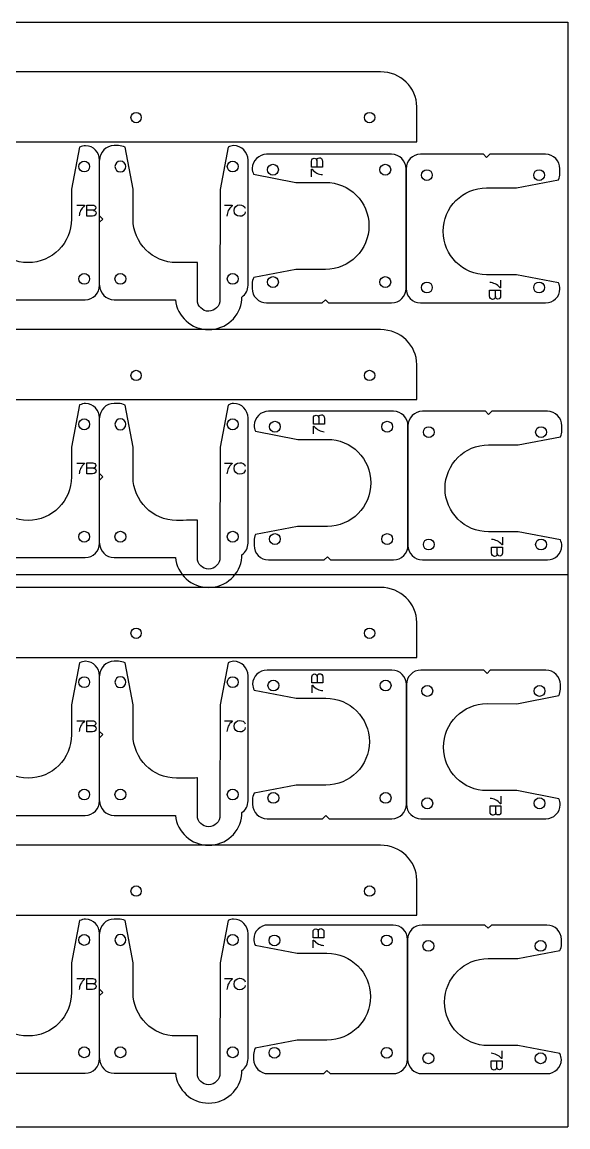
# Model space of a CAD drawing. Header units: millimetres. Extents: x 0 to 305, y -305 to 0.
# Drawn here: x 154.1 to 304.8, y -304.8 to 0 of the extents above; entities that cross this region are included whole.
import ezdxf

# ---------------------------------------------------------------- set-up
doc = ezdxf.new("R2010")
doc.units = ezdxf.units.MM
doc.layers.add('CUTS', color=1, linetype='Continuous', true_color=0xff0000)
doc.layers.add('TEXT', color=5, linetype='Continuous', true_color=0x0000ff)
doc.layers.add('laser bed referance', color=3, linetype='Continuous', lineweight=25, true_color=0x00ff00)
doc.layers.add('Referance lines', color=2, linetype='Continuous', lineweight=25, true_color=0xffff00)

msp = doc.modelspace()

# ---------------------------------------------------------------- linework, layer by layer
at = {"layer": 'CUTS', "color": 1, "lineweight": 25, "true_color": 0xff0000}
for p, q in [((221.6, -77.47), (236.96, -77.47)), ((238.72, -77.47), (256.1, -77.47)), ((222.13, -148.37), (237.48, -148.37)), ((239.25, -148.37), (256.63, -148.37)), ((221.71, -219.78), (237.06, -219.78)), ((238.83, -219.78), (256.21, -219.78)), ((222.01, -290.11), (237.36, -290.11)), ((239.13, -290.11), (256.51, -290.11))]:
    msp.add_line(p, q, dxfattribs=at)
for points in [[(253.08, -13.72), (21.17, -13.72), (21.17, -20.42), (21.17, -20.42)], [(51.69, -33), (59.3, -33), (263.08, -33)], [(169.95, -34.51), (167.72, -46.13), (167.72, -54.34)], [(180.72, -34.09), (179.47, -34.09)], [(184.72, -54.34), (184.72, -46.11), (182.49, -34.51)], [(210.95, -34.51), (208.72, -46.14), (208.7, -76.59)], [(256.1, -36.47), (221.6, -36.47)], [(298.6, -36.47), (283.25, -36.47), (282.36, -37.35), (281.48, -36.47), (264.1, -36.47), (264.1, -36.47)], [(175.47, -72.59), (175.47, -38.09)], [(216.47, -72.59), (216.47, -38.09)], [(218.01, -41.99), (229.64, -44.22), (237.85, -44.22)], [(260.1, -73.47), (260.1, -40.47)], [(260.1, -40.47), (260.1, -73.47)], [(302.6, -41.73), (302.6, -40.47)], [(282.35, -45.72), (290.57, -45.72), (302.19, -43.49)], [(175.47, -53.45), (176.36, -54.33), (175.47, -55.21)], [(202.48, -76.67), (202.48, -66.29)], [(237.85, -68.22), (229.63, -68.22), (218.02, -70.45)], [(302.19, -71.95), (290.56, -69.71), (282.35, -69.72)], [(217.6, -72.21), (217.6, -73.47)], [(214.79, -76.51), (214.79, -75.85)], [(138.47, -76.59), (171.47, -76.59)], [(179.47, -76.59), (196.39, -76.59)], [(236.96, -77.47), (237.84, -76.59), (238.72, -77.47)], [(264.1, -77.47), (298.6, -77.47)], [(253.08, -84.85), (21.17, -84.85), (21.17, -91.55), (21.17, -91.55)], [(51.69, -104.13), (59.3, -104.13), (263.08, -104.13)], [(169.95, -105.63), (167.72, -117.26), (167.72, -125.47)], [(180.72, -105.22), (179.47, -105.22)], [(184.72, -125.47), (184.72, -117.23), (182.49, -105.64)], [(210.95, -105.64), (208.72, -117.26), (208.7, -147.72)], [(175.47, -143.72), (175.47, -109.22)], [(216.47, -143.72), (216.47, -109.22)], [(256.63, -107.37), (222.13, -107.37)], [(299.13, -107.37), (283.78, -107.37), (282.89, -108.25), (282.01, -107.37), (264.63, -107.37), (264.63, -107.37)], [(260.63, -144.37), (260.63, -111.37)], [(260.63, -111.37), (260.63, -144.37)], [(303.13, -112.63), (303.13, -111.37)], [(218.54, -112.89), (230.17, -115.13), (238.38, -115.12)], [(282.88, -116.62), (291.1, -116.62), (302.72, -114.39)], [(175.47, -124.57), (176.36, -125.46), (175.47, -126.34)], [(202.48, -147.79), (202.48, -137.41)], [(238.38, -139.12), (230.16, -139.12), (218.54, -141.35)], [(218.13, -143.12), (218.13, -144.37)], [(302.72, -142.85), (291.09, -140.62), (282.88, -140.62)], [(138.47, -147.72), (171.47, -147.72)], [(179.47, -147.72), (196.39, -147.72)], [(214.79, -147.64), (214.79, -146.98)], [(237.48, -148.37), (238.37, -147.49), (239.25, -148.37)], [(264.63, -148.37), (299.13, -148.37)], [(253.08, -155.97), (21.17, -155.97), (21.17, -162.67), (21.17, -162.67)], [(51.69, -175.26), (59.3, -175.26), (263.08, -175.26)], [(169.95, -176.76), (167.72, -188.39), (167.72, -196.6)], [(180.72, -176.35), (179.47, -176.35)], [(184.72, -196.6), (184.72, -188.36), (182.49, -176.76)], [(210.95, -176.76), (208.72, -188.39), (208.7, -218.85)], [(256.21, -178.78), (221.71, -178.78)], [(298.71, -178.78), (283.36, -178.78), (282.47, -179.67), (281.59, -178.78), (264.21, -178.78), (264.21, -178.78)], [(175.47, -214.85), (175.47, -180.35)], [(216.47, -214.85), (216.47, -180.35)], [(260.21, -182.78), (260.21, -215.78)], [(260.21, -215.78), (260.21, -182.78)], [(302.71, -184.04), (302.71, -182.78)], [(218.12, -184.3), (229.75, -186.54), (237.96, -186.53)], [(282.46, -188.03), (290.68, -188.04), (302.3, -185.8)], [(175.47, -195.7), (176.36, -196.58), (175.47, -197.47)], [(202.48, -218.92), (202.48, -208.54)], [(237.96, -210.53), (229.74, -210.53), (218.12, -212.76)], [(302.3, -214.26), (290.67, -212.03), (282.46, -212.03)], [(217.71, -214.53), (217.71, -215.78)], [(138.47, -218.85), (171.47, -218.85)], [(179.47, -218.85), (196.39, -218.85)], [(214.79, -218.76), (214.79, -218.1)], [(237.06, -219.78), (237.95, -218.9), (238.83, -219.78)], [(264.21, -219.78), (298.71, -219.78)], [(253.08, -227.1), (21.17, -227.1), (21.17, -233.8), (21.17, -233.8)], [(51.69, -246.38), (59.3, -246.38), (263.08, -246.38)], [(169.95, -247.89), (167.72, -259.51), (167.72, -267.72)], [(180.72, -247.47), (179.47, -247.47)], [(184.72, -267.72), (184.72, -259.49), (182.49, -247.89)], [(210.95, -247.89), (208.72, -259.51), (208.7, -289.97)], [(256.51, -249.11), (222.01, -249.11)], [(299.01, -249.11), (283.66, -249.11), (282.77, -249.99), (281.89, -249.11), (264.51, -249.11), (264.51, -249.11)], [(175.47, -285.97), (175.47, -251.47)], [(216.47, -285.97), (216.47, -251.47)], [(218.42, -254.63), (230.05, -256.87), (238.26, -256.86)], [(260.51, -253.11), (260.51, -286.11)], [(260.51, -286.11), (260.51, -253.11)], [(303.01, -254.37), (303.01, -253.11)], [(282.76, -258.36), (290.98, -258.36), (302.6, -256.13)], [(175.47, -266.83), (176.36, -267.71), (175.47, -268.59)], [(202.48, -290.05), (202.48, -279.67)], [(238.26, -280.86), (230.04, -280.86), (218.42, -283.09)], [(302.6, -284.59), (290.97, -282.36), (282.76, -282.36)], [(218.01, -284.85), (218.01, -286.11)], [(214.79, -289.89), (214.79, -289.23)], [(237.36, -290.11), (238.25, -289.23), (239.13, -290.11)], [(138.47, -289.97), (171.47, -289.97)], [(179.47, -289.97), (196.39, -289.97)], [(264.51, -290.11), (299.01, -290.11)]]:
    msp.add_lwpolyline(points, dxfattribs=at)
for points in [[(263.08, -23.36), (263.08, -18.06), (258.58, -13.72), (253.08, -13.72)], [(263.08, -33), (263.08, -33), (263.08, -28.66), (263.08, -23.36)], [(184.13, -26.36), (184.13, -25.57), (184.77, -24.94), (185.56, -24.94)], [(185.56, -27.79), (184.77, -27.79), (184.13, -27.15), (184.13, -26.36)], [(185.56, -24.94), (186.35, -24.94), (186.98, -25.57), (186.98, -26.36)], [(186.98, -26.36), (186.98, -27.15), (186.35, -27.79), (185.56, -27.79)], [(248.61, -26.36), (248.61, -25.57), (249.24, -24.94), (250.03, -24.94)], [(250.03, -27.79), (249.24, -27.79), (248.61, -27.15), (248.61, -26.36)], [(250.03, -24.94), (250.82, -24.94), (251.46, -25.57), (251.46, -26.36)], [(251.46, -26.36), (251.46, -27.15), (250.82, -27.79), (250.03, -27.79)], [(171.6, -34.1), (171.01, -34.12), (170.45, -34.26), (169.95, -34.51)], [(175.47, -38.09), (175.47, -35.93), (173.75, -34.17), (171.6, -34.1)], [(179.47, -34.09), (177.26, -34.09), (175.47, -35.88), (175.47, -38.09)], [(182.49, -34.51), (181.96, -34.25), (181.36, -34.09), (180.72, -34.09)], [(212.47, -34.09), (211.84, -34.09), (211.49, -34.25), (210.95, -34.51)], [(216.47, -38.09), (216.47, -35.88), (214.68, -34.09), (212.47, -34.09)], [(221.6, -36.47), (219.44, -36.47), (217.68, -38.19), (217.61, -40.34)], [(260.1, -40.47), (260.1, -38.26), (258.31, -36.47), (256.1, -36.47)], [(264.1, -36.47), (261.89, -36.47), (260.1, -38.26), (260.1, -40.47)], [(302.6, -40.47), (302.6, -38.26), (300.81, -36.47), (298.6, -36.47)], [(169.72, -39.84), (169.72, -39.02), (170.39, -38.34), (171.22, -38.34)], [(171.22, -38.34), (172.05, -38.34), (172.72, -39.02), (172.72, -39.84)], [(181.22, -38.34), (180.39, -38.34), (179.72, -39.02), (179.72, -39.84)], [(182.72, -39.84), (182.72, -39.02), (182.05, -38.34), (181.22, -38.34)], [(210.72, -39.84), (210.72, -39.02), (211.39, -38.34), (212.22, -38.34)], [(212.22, -38.34), (213.05, -38.34), (213.72, -39.02), (213.72, -39.84)], [(221.85, -40.72), (221.85, -39.89), (222.52, -39.22), (223.35, -39.22)], [(223.35, -39.22), (224.18, -39.22), (224.85, -39.89), (224.85, -40.72)], [(252.85, -40.72), (252.85, -39.89), (253.52, -39.22), (254.35, -39.22)], [(254.35, -39.22), (255.18, -39.22), (255.85, -39.89), (255.85, -40.72)], [(171.22, -41.34), (170.39, -41.34), (169.72, -40.67), (169.72, -39.84)], [(172.72, -39.84), (172.72, -40.67), (172.05, -41.34), (171.22, -41.34)], [(179.72, -39.84), (179.72, -40.67), (180.39, -41.34), (181.22, -41.34)], [(181.22, -41.34), (182.05, -41.34), (182.72, -40.67), (182.72, -39.84)], [(212.22, -41.34), (211.39, -41.34), (210.72, -40.67), (210.72, -39.84)], [(213.72, -39.84), (213.72, -40.67), (213.05, -41.34), (212.22, -41.34)], [(217.61, -40.34), (217.63, -40.93), (217.77, -41.49), (218.01, -41.99)], [(223.35, -42.22), (222.52, -42.22), (221.85, -41.55), (221.85, -40.72)], [(224.85, -40.72), (224.85, -41.55), (224.18, -42.22), (223.35, -42.22)], [(254.35, -42.22), (253.52, -42.22), (252.85, -41.55), (252.85, -40.72)], [(255.85, -40.72), (255.85, -41.55), (255.18, -42.22), (254.35, -42.22)], [(264.35, -42.22), (264.35, -41.39), (265.02, -40.72), (265.85, -40.72)], [(265.85, -43.72), (265.02, -43.72), (264.35, -43.05), (264.35, -42.22)], [(265.85, -40.72), (266.68, -40.72), (267.35, -41.39), (267.35, -42.22)], [(267.35, -42.22), (267.35, -43.05), (266.68, -43.72), (265.85, -43.72)], [(295.35, -42.22), (295.35, -41.39), (296.02, -40.72), (296.85, -40.72)], [(296.85, -43.72), (296.02, -43.72), (295.35, -43.05), (295.35, -42.22)], [(296.85, -40.72), (297.68, -40.72), (298.35, -41.39), (298.35, -42.22)], [(298.35, -42.22), (298.35, -43.05), (297.68, -43.72), (296.85, -43.72)], [(302.19, -43.49), (302.45, -42.96), (302.6, -42.36), (302.6, -41.73)], [(237.85, -44.22), (244.48, -44.22), (249.85, -49.59), (249.85, -56.22)], [(270.35, -57.72), (270.35, -51.09), (275.73, -45.72), (282.35, -45.72)], [(155.72, -66.34), (149.09, -66.34), (143.72, -60.97), (143.72, -54.34)], [(167.72, -54.34), (167.72, -60.97), (162.35, -66.34), (155.72, -66.34)], [(196.72, -66.34), (190.09, -66.34), (184.72, -60.97), (184.72, -54.34)], [(249.85, -56.22), (249.85, -62.85), (244.48, -68.22), (237.85, -68.22)], [(282.35, -69.72), (275.73, -69.72), (270.35, -64.35), (270.35, -57.72)], [(202.48, -66.29), (202.48, -66.29), (198.81, -66.34), (196.72, -66.34)], [(169.72, -70.84), (169.72, -70.02), (170.39, -69.34), (171.22, -69.34)], [(171.22, -69.34), (172.05, -69.34), (172.72, -70.02), (172.72, -70.84)], [(179.72, -70.84), (179.72, -70.02), (180.39, -69.34), (181.22, -69.34)], [(181.22, -69.34), (182.05, -69.34), (182.72, -70.02), (182.72, -70.84)], [(210.72, -70.84), (210.72, -70.02), (211.39, -69.34), (212.22, -69.34)], [(212.22, -69.34), (213.05, -69.34), (213.72, -70.02), (213.72, -70.84)], [(171.22, -72.34), (170.39, -72.34), (169.72, -71.67), (169.72, -70.84)], [(172.72, -70.84), (172.72, -71.67), (172.05, -72.34), (171.22, -72.34)], [(171.47, -76.59), (173.68, -76.59), (175.47, -74.8), (175.47, -72.59)], [(175.47, -72.59), (175.47, -74.8), (177.26, -76.59), (179.47, -76.59)], [(181.22, -72.34), (180.39, -72.34), (179.72, -71.67), (179.72, -70.84)], [(182.72, -70.84), (182.72, -71.67), (182.05, -72.34), (181.22, -72.34)], [(212.22, -72.34), (211.39, -72.34), (210.72, -71.67), (210.72, -70.84)], [(213.72, -70.84), (213.72, -71.67), (213.05, -72.34), (212.22, -72.34)], [(214.79, -75.85), (215.81, -75.13), (216.47, -73.94), (216.47, -72.59)], [(218.02, -70.45), (217.75, -70.98), (217.6, -71.58), (217.6, -72.21)], [(221.85, -71.72), (221.85, -70.89), (222.52, -70.22), (223.35, -70.22)], [(223.35, -73.22), (222.52, -73.22), (221.85, -72.55), (221.85, -71.72)], [(223.35, -70.22), (224.18, -70.22), (224.85, -70.89), (224.85, -71.72)], [(224.85, -71.72), (224.85, -72.55), (224.18, -73.22), (223.35, -73.22)], [(252.85, -71.72), (252.85, -70.89), (253.52, -70.22), (254.35, -70.22)], [(254.35, -73.22), (253.52, -73.22), (252.85, -72.55), (252.85, -71.72)], [(254.35, -70.22), (255.18, -70.22), (255.85, -70.89), (255.85, -71.72)], [(255.85, -71.72), (255.85, -72.55), (255.18, -73.22), (254.35, -73.22)], [(264.35, -73.22), (264.35, -72.39), (265.02, -71.72), (265.85, -71.72)], [(265.85, -71.72), (266.68, -71.72), (267.35, -72.39), (267.35, -73.22)], [(295.35, -73.22), (295.35, -72.39), (296.02, -71.72), (296.85, -71.72)], [(296.85, -71.72), (297.68, -71.72), (298.35, -72.39), (298.35, -73.22)], [(302.6, -73.6), (302.58, -73.01), (302.44, -72.45), (302.19, -71.95)], [(217.6, -73.47), (217.6, -75.68), (219.39, -77.47), (221.6, -77.47)], [(256.1, -77.47), (258.31, -77.47), (260.1, -75.68), (260.1, -73.47)], [(260.1, -73.47), (260.1, -75.68), (261.89, -77.47), (264.1, -77.47)], [(265.85, -74.72), (265.02, -74.72), (264.35, -74.05), (264.35, -73.22)], [(267.35, -73.22), (267.35, -74.05), (266.68, -74.72), (265.85, -74.72)], [(296.85, -74.72), (296.02, -74.72), (295.35, -74.05), (295.35, -73.22)], [(298.35, -73.22), (298.35, -74.05), (297.68, -74.72), (296.85, -74.72)], [(298.6, -77.47), (300.77, -77.47), (302.53, -75.75), (302.6, -73.6)], [(196.39, -76.59), (196.89, -81.23), (200.81, -84.85), (205.59, -84.85)], [(205.59, -79.77), (203.87, -79.77), (202.48, -78.38), (202.48, -76.67)], [(205.59, -84.85), (210.39, -84.85), (214.33, -81.19), (214.79, -76.51)], [(208.7, -76.59), (208.7, -78.31), (207.3, -79.77), (205.59, -79.77)], [(263.08, -94.49), (263.08, -89.19), (258.58, -84.85), (253.08, -84.85)], [(263.08, -104.13), (263.08, -104.13), (263.08, -99.79), (263.08, -94.49)], [(184.13, -97.49), (184.13, -96.7), (184.77, -96.06), (185.56, -96.06)], [(185.56, -98.91), (184.77, -98.91), (184.13, -98.27), (184.13, -97.49)], [(185.56, -96.06), (186.35, -96.06), (186.98, -96.7), (186.98, -97.49)], [(186.98, -97.49), (186.98, -98.27), (186.35, -98.91), (185.56, -98.91)], [(248.61, -97.49), (248.61, -96.7), (249.24, -96.06), (250.03, -96.06)], [(250.03, -98.91), (249.24, -98.91), (248.61, -98.27), (248.61, -97.49)], [(250.03, -96.06), (250.82, -96.06), (251.46, -96.7), (251.46, -97.49)], [(251.46, -97.49), (251.46, -98.27), (250.82, -98.91), (250.03, -98.91)], [(171.6, -105.23), (171.01, -105.24), (170.45, -105.39), (169.95, -105.63)], [(175.47, -109.22), (175.47, -107.06), (173.75, -105.3), (171.6, -105.23)], [(179.47, -105.22), (177.26, -105.22), (175.47, -107.01), (175.47, -109.22)], [(182.49, -105.64), (181.96, -105.37), (181.36, -105.22), (180.72, -105.22)], [(212.47, -105.22), (211.84, -105.22), (211.49, -105.37), (210.95, -105.64)], [(216.47, -109.22), (216.47, -107.01), (214.68, -105.22), (212.47, -105.22)], [(169.72, -110.97), (169.72, -110.14), (170.39, -109.47), (171.22, -109.47)], [(171.22, -109.47), (172.05, -109.47), (172.72, -110.14), (172.72, -110.97)], [(181.22, -109.47), (180.39, -109.47), (179.72, -110.14), (179.72, -110.97)], [(182.72, -110.97), (182.72, -110.14), (182.05, -109.47), (181.22, -109.47)], [(210.72, -110.97), (210.72, -110.14), (211.39, -109.47), (212.22, -109.47)], [(212.22, -109.47), (213.05, -109.47), (213.72, -110.14), (213.72, -110.97)], [(222.13, -107.37), (219.96, -107.37), (218.21, -109.09), (218.14, -111.24)], [(260.63, -111.37), (260.63, -109.16), (258.84, -107.37), (256.63, -107.37)], [(264.63, -107.37), (262.42, -107.37), (260.63, -109.16), (260.63, -111.37)], [(303.13, -111.37), (303.13, -109.16), (301.34, -107.37), (299.13, -107.37)], [(171.22, -112.47), (170.39, -112.47), (169.72, -111.8), (169.72, -110.97)], [(172.72, -110.97), (172.72, -111.8), (172.05, -112.47), (171.22, -112.47)], [(179.72, -110.97), (179.72, -111.8), (180.39, -112.47), (181.22, -112.47)], [(181.22, -112.47), (182.05, -112.47), (182.72, -111.8), (182.72, -110.97)], [(212.22, -112.47), (211.39, -112.47), (210.72, -111.8), (210.72, -110.97)], [(213.72, -110.97), (213.72, -111.8), (213.05, -112.47), (212.22, -112.47)], [(218.14, -111.24), (218.15, -111.83), (218.3, -112.39), (218.54, -112.89)], [(222.38, -111.62), (222.38, -110.79), (223.05, -110.12), (223.88, -110.12)], [(223.88, -113.12), (223.05, -113.12), (222.38, -112.45), (222.38, -111.62)], [(223.88, -110.12), (224.71, -110.12), (225.38, -110.79), (225.38, -111.62)], [(225.38, -111.62), (225.38, -112.45), (224.71, -113.12), (223.88, -113.12)], [(253.38, -111.62), (253.38, -110.79), (254.05, -110.12), (254.88, -110.12)], [(254.88, -113.12), (254.05, -113.12), (253.38, -112.45), (253.38, -111.62)], [(254.88, -110.12), (255.71, -110.12), (256.38, -110.79), (256.38, -111.62)], [(256.38, -111.62), (256.38, -112.45), (255.71, -113.12), (254.88, -113.12)], [(264.88, -113.12), (264.88, -112.29), (265.55, -111.62), (266.38, -111.62)], [(266.38, -111.62), (267.21, -111.62), (267.88, -112.29), (267.88, -113.12)], [(295.88, -113.12), (295.88, -112.29), (296.55, -111.62), (297.38, -111.62)], [(297.38, -111.62), (298.21, -111.62), (298.88, -112.29), (298.88, -113.12)], [(302.72, -114.39), (302.98, -113.86), (303.13, -113.26), (303.13, -112.63)], [(238.38, -115.12), (245.01, -115.12), (250.38, -120.49), (250.38, -127.12)], [(266.38, -114.62), (265.55, -114.62), (264.88, -113.95), (264.88, -113.12)], [(267.88, -113.12), (267.88, -113.95), (267.21, -114.62), (266.38, -114.62)], [(297.38, -114.62), (296.55, -114.62), (295.88, -113.95), (295.88, -113.12)], [(298.88, -113.12), (298.88, -113.95), (298.21, -114.62), (297.38, -114.62)], [(270.88, -128.62), (270.88, -121.99), (276.25, -116.62), (282.88, -116.62)], [(155.72, -137.47), (149.09, -137.47), (143.72, -132.1), (143.72, -125.47)], [(167.72, -125.47), (167.72, -132.1), (162.35, -137.47), (155.72, -137.47)], [(196.72, -137.47), (190.09, -137.47), (184.72, -132.1), (184.72, -125.47)], [(250.38, -127.12), (250.38, -133.75), (245.01, -139.12), (238.38, -139.12)], [(282.88, -140.62), (276.25, -140.62), (270.88, -135.25), (270.88, -128.62)], [(202.48, -137.41), (202.48, -137.41), (198.81, -137.47), (196.72, -137.47)], [(169.72, -141.97), (169.72, -141.14), (170.39, -140.47), (171.22, -140.47)], [(171.22, -143.47), (170.39, -143.47), (169.72, -142.8), (169.72, -141.97)], [(171.22, -140.47), (172.05, -140.47), (172.72, -141.14), (172.72, -141.97)], [(172.72, -141.97), (172.72, -142.8), (172.05, -143.47), (171.22, -143.47)], [(179.72, -141.97), (179.72, -141.14), (180.39, -140.47), (181.22, -140.47)], [(181.22, -143.47), (180.39, -143.47), (179.72, -142.8), (179.72, -141.97)], [(181.22, -140.47), (182.05, -140.47), (182.72, -141.14), (182.72, -141.97)], [(182.72, -141.97), (182.72, -142.8), (182.05, -143.47), (181.22, -143.47)], [(210.72, -141.97), (210.72, -141.14), (211.39, -140.47), (212.22, -140.47)], [(212.22, -143.47), (211.39, -143.47), (210.72, -142.8), (210.72, -141.97)], [(212.22, -140.47), (213.05, -140.47), (213.72, -141.14), (213.72, -141.97)], [(213.72, -141.97), (213.72, -142.8), (213.05, -143.47), (212.22, -143.47)], [(218.54, -141.35), (218.28, -141.88), (218.13, -142.48), (218.13, -143.12)], [(222.38, -142.62), (222.38, -141.79), (223.05, -141.12), (223.88, -141.12)], [(223.88, -144.12), (223.05, -144.12), (222.38, -143.45), (222.38, -142.62)], [(223.88, -141.12), (224.71, -141.12), (225.38, -141.79), (225.38, -142.62)], [(225.38, -142.62), (225.38, -143.45), (224.71, -144.12), (223.88, -144.12)], [(253.38, -142.62), (253.38, -141.79), (254.05, -141.12), (254.88, -141.12)], [(254.88, -144.12), (254.05, -144.12), (253.38, -143.45), (253.38, -142.62)], [(254.88, -141.12), (255.71, -141.12), (256.38, -141.79), (256.38, -142.62)], [(256.38, -142.62), (256.38, -143.45), (255.71, -144.12), (254.88, -144.12)], [(264.88, -144.12), (264.88, -143.29), (265.55, -142.62), (266.38, -142.62)], [(266.38, -142.62), (267.21, -142.62), (267.88, -143.29), (267.88, -144.12)], [(295.88, -144.12), (295.88, -143.29), (296.55, -142.62), (297.38, -142.62)], [(297.38, -142.62), (298.21, -142.62), (298.88, -143.29), (298.88, -144.12)], [(303.12, -144.5), (303.11, -143.91), (302.96, -143.35), (302.72, -142.85)], [(171.47, -147.72), (173.68, -147.72), (175.47, -145.93), (175.47, -143.72)], [(175.47, -143.72), (175.47, -145.93), (177.26, -147.72), (179.47, -147.72)], [(214.79, -146.98), (215.81, -146.25), (216.47, -145.07), (216.47, -143.72)], [(218.13, -144.37), (218.13, -146.58), (219.92, -148.37), (222.13, -148.37)], [(256.63, -148.37), (258.84, -148.37), (260.63, -146.58), (260.63, -144.37)], [(260.63, -144.37), (260.63, -146.58), (262.42, -148.37), (264.63, -148.37)], [(266.38, -145.62), (265.55, -145.62), (264.88, -144.95), (264.88, -144.12)], [(267.88, -144.12), (267.88, -144.95), (267.21, -145.62), (266.38, -145.62)], [(297.38, -145.62), (296.55, -145.62), (295.88, -144.95), (295.88, -144.12)], [(298.88, -144.12), (298.88, -144.95), (298.21, -145.62), (297.38, -145.62)], [(299.13, -148.37), (301.3, -148.37), (303.05, -146.65), (303.12, -144.5)], [(196.39, -147.72), (196.89, -152.36), (200.81, -155.97), (205.59, -155.97)], [(205.59, -150.89), (203.87, -150.89), (202.48, -149.5), (202.48, -147.79)], [(205.59, -155.97), (210.39, -155.97), (214.33, -152.32), (214.79, -147.64)], [(208.7, -147.72), (208.7, -149.43), (207.3, -150.89), (205.59, -150.89)], [(263.08, -165.61), (263.08, -160.31), (258.58, -155.97), (253.08, -155.97)], [(184.13, -168.61), (184.13, -167.83), (184.77, -167.19), (185.56, -167.19)], [(185.56, -167.19), (186.35, -167.19), (186.98, -167.83), (186.98, -168.61)], [(248.61, -168.61), (248.61, -167.83), (249.24, -167.19), (250.03, -167.19)], [(250.03, -167.19), (250.82, -167.19), (251.46, -167.83), (251.46, -168.61)], [(263.08, -175.26), (263.08, -175.26), (263.08, -170.92), (263.08, -165.61)], [(185.56, -170.04), (184.77, -170.04), (184.13, -169.4), (184.13, -168.61)], [(186.98, -168.61), (186.98, -169.4), (186.35, -170.04), (185.56, -170.04)], [(250.03, -170.04), (249.24, -170.04), (248.61, -169.4), (248.61, -168.61)], [(251.46, -168.61), (251.46, -169.4), (250.82, -170.04), (250.03, -170.04)], [(171.6, -176.35), (171.01, -176.37), (170.45, -176.51), (169.95, -176.76)], [(175.47, -180.35), (175.47, -178.18), (173.75, -176.42), (171.6, -176.35)], [(179.47, -176.35), (177.26, -176.35), (175.47, -178.14), (175.47, -180.35)], [(182.49, -176.76), (181.96, -176.5), (181.36, -176.35), (180.72, -176.35)], [(212.47, -176.35), (211.84, -176.35), (211.49, -176.5), (210.95, -176.76)], [(216.47, -180.35), (216.47, -178.14), (214.68, -176.35), (212.47, -176.35)], [(221.71, -178.78), (219.54, -178.78), (217.78, -180.51), (217.72, -182.65)], [(260.21, -182.78), (260.21, -180.57), (258.42, -178.78), (256.21, -178.78)], [(264.21, -178.78), (262, -178.78), (260.21, -180.57), (260.21, -182.78)], [(302.71, -182.78), (302.71, -180.57), (300.92, -178.78), (298.71, -178.78)], [(169.72, -182.1), (169.72, -181.27), (170.39, -180.6), (171.22, -180.6)], [(171.22, -183.6), (170.39, -183.6), (169.72, -182.93), (169.72, -182.1)], [(171.22, -180.6), (172.05, -180.6), (172.72, -181.27), (172.72, -182.1)], [(172.72, -182.1), (172.72, -182.93), (172.05, -183.6), (171.22, -183.6)], [(181.22, -180.6), (180.39, -180.6), (179.72, -181.27), (179.72, -182.1)], [(179.72, -182.1), (179.72, -182.93), (180.39, -183.6), (181.22, -183.6)], [(182.72, -182.1), (182.72, -181.27), (182.05, -180.6), (181.22, -180.6)], [(181.22, -183.6), (182.05, -183.6), (182.72, -182.93), (182.72, -182.1)], [(210.72, -182.1), (210.72, -181.27), (211.39, -180.6), (212.22, -180.6)], [(212.22, -183.6), (211.39, -183.6), (210.72, -182.93), (210.72, -182.1)], [(212.22, -180.6), (213.05, -180.6), (213.72, -181.27), (213.72, -182.1)], [(213.72, -182.1), (213.72, -182.93), (213.05, -183.6), (212.22, -183.6)], [(217.72, -182.65), (217.73, -183.24), (217.88, -183.8), (218.12, -184.3)], [(221.96, -183.03), (221.96, -182.2), (222.63, -181.53), (223.46, -181.53)], [(223.46, -181.53), (224.29, -181.53), (224.96, -182.2), (224.96, -183.03)], [(252.96, -183.03), (252.96, -182.2), (253.63, -181.53), (254.46, -181.53)], [(254.46, -181.53), (255.29, -181.53), (255.96, -182.2), (255.96, -183.03)], [(223.46, -184.53), (222.63, -184.53), (221.96, -183.86), (221.96, -183.03)], [(224.96, -183.03), (224.96, -183.86), (224.29, -184.53), (223.46, -184.53)], [(254.46, -184.53), (253.63, -184.53), (252.96, -183.86), (252.96, -183.03)], [(255.96, -183.03), (255.96, -183.86), (255.29, -184.53), (254.46, -184.53)], [(264.46, -184.53), (264.46, -183.71), (265.13, -183.03), (265.96, -183.03)], [(265.96, -186.03), (265.13, -186.03), (264.46, -185.36), (264.46, -184.53)], [(265.96, -183.03), (266.79, -183.03), (267.46, -183.71), (267.46, -184.53)], [(267.46, -184.53), (267.46, -185.36), (266.79, -186.03), (265.96, -186.03)], [(295.46, -184.53), (295.46, -183.71), (296.13, -183.03), (296.96, -183.03)], [(296.96, -186.03), (296.13, -186.03), (295.46, -185.36), (295.46, -184.53)], [(296.96, -183.03), (297.79, -183.03), (298.46, -183.71), (298.46, -184.53)], [(298.46, -184.53), (298.46, -185.36), (297.79, -186.03), (296.96, -186.03)], [(302.3, -185.8), (302.56, -185.27), (302.71, -184.67), (302.71, -184.04)], [(237.96, -186.53), (244.59, -186.53), (249.96, -191.91), (249.96, -198.53)], [(270.46, -200.03), (270.46, -193.41), (275.83, -188.03), (282.46, -188.03)], [(155.72, -208.6), (149.09, -208.6), (143.72, -203.22), (143.72, -196.6)], [(167.72, -196.6), (167.72, -203.22), (162.35, -208.6), (155.72, -208.6)], [(196.72, -208.6), (190.09, -208.6), (184.72, -203.22), (184.72, -196.6)], [(249.96, -198.53), (249.96, -205.16), (244.59, -210.53), (237.96, -210.53)], [(282.46, -212.03), (275.83, -212.03), (270.46, -206.66), (270.46, -200.03)], [(202.48, -208.54), (202.48, -208.54), (198.81, -208.6), (196.72, -208.6)], [(169.72, -213.1), (169.72, -212.27), (170.39, -211.6), (171.22, -211.6)], [(171.22, -214.6), (170.39, -214.6), (169.72, -213.93), (169.72, -213.1)], [(171.22, -211.6), (172.05, -211.6), (172.72, -212.27), (172.72, -213.1)], [(172.72, -213.1), (172.72, -213.93), (172.05, -214.6), (171.22, -214.6)], [(179.72, -213.1), (179.72, -212.27), (180.39, -211.6), (181.22, -211.6)], [(181.22, -214.6), (180.39, -214.6), (179.72, -213.93), (179.72, -213.1)], [(181.22, -211.6), (182.05, -211.6), (182.72, -212.27), (182.72, -213.1)], [(182.72, -213.1), (182.72, -213.93), (182.05, -214.6), (181.22, -214.6)], [(210.72, -213.1), (210.72, -212.27), (211.39, -211.6), (212.22, -211.6)], [(212.22, -214.6), (211.39, -214.6), (210.72, -213.93), (210.72, -213.1)], [(212.22, -211.6), (213.05, -211.6), (213.72, -212.27), (213.72, -213.1)], [(213.72, -213.1), (213.72, -213.93), (213.05, -214.6), (212.22, -214.6)], [(218.12, -212.76), (217.86, -213.3), (217.71, -213.89), (217.71, -214.53)], [(221.96, -214.03), (221.96, -213.2), (222.63, -212.53), (223.46, -212.53)], [(223.46, -212.53), (224.29, -212.53), (224.96, -213.2), (224.96, -214.03)], [(252.96, -214.03), (252.96, -213.2), (253.63, -212.53), (254.46, -212.53)], [(254.46, -212.53), (255.29, -212.53), (255.96, -213.2), (255.96, -214.03)], [(171.47, -218.85), (173.68, -218.85), (175.47, -217.06), (175.47, -214.85)], [(175.47, -214.85), (175.47, -217.06), (177.26, -218.85), (179.47, -218.85)], [(214.79, -218.1), (215.81, -217.38), (216.47, -216.19), (216.47, -214.85)], [(217.71, -215.78), (217.71, -217.99), (219.5, -219.78), (221.71, -219.78)], [(223.46, -215.53), (222.63, -215.53), (221.96, -214.86), (221.96, -214.03)], [(224.96, -214.03), (224.96, -214.86), (224.29, -215.53), (223.46, -215.53)], [(254.46, -215.53), (253.63, -215.53), (252.96, -214.86), (252.96, -214.03)], [(255.96, -214.03), (255.96, -214.86), (255.29, -215.53), (254.46, -215.53)], [(256.21, -219.78), (258.42, -219.78), (260.21, -217.99), (260.21, -215.78)], [(260.21, -215.78), (260.21, -217.99), (262, -219.78), (264.21, -219.78)], [(264.46, -215.53), (264.46, -214.71), (265.13, -214.03), (265.96, -214.03)], [(265.96, -217.03), (265.13, -217.03), (264.46, -216.36), (264.46, -215.53)], [(265.96, -214.03), (266.79, -214.03), (267.46, -214.71), (267.46, -215.53)], [(267.46, -215.53), (267.46, -216.36), (266.79, -217.03), (265.96, -217.03)], [(295.46, -215.53), (295.46, -214.71), (296.13, -214.03), (296.96, -214.03)], [(296.96, -217.03), (296.13, -217.03), (295.46, -216.36), (295.46, -215.53)], [(296.96, -214.03), (297.79, -214.03), (298.46, -214.71), (298.46, -215.53)], [(298.46, -215.53), (298.46, -216.36), (297.79, -217.03), (296.96, -217.03)], [(298.71, -219.78), (300.87, -219.78), (302.63, -218.06), (302.7, -215.91)], [(302.7, -215.91), (302.69, -215.32), (302.54, -214.76), (302.3, -214.26)], [(196.39, -218.85), (196.89, -223.49), (200.81, -227.1), (205.59, -227.1)], [(205.59, -222.02), (203.87, -222.02), (202.48, -220.63), (202.48, -218.92)], [(205.59, -227.1), (210.39, -227.1), (214.33, -223.44), (214.79, -218.76)], [(208.7, -218.85), (208.7, -220.56), (207.3, -222.02), (205.59, -222.02)], [(263.08, -236.74), (263.08, -231.44), (258.58, -227.1), (253.08, -227.1)], [(263.08, -246.38), (263.08, -246.38), (263.08, -242.04), (263.08, -236.74)], [(184.13, -239.74), (184.13, -238.95), (184.77, -238.31), (185.56, -238.31)], [(185.56, -241.16), (184.77, -241.16), (184.13, -240.53), (184.13, -239.74)], [(185.56, -238.31), (186.35, -238.31), (186.98, -238.95), (186.98, -239.74)], [(186.98, -239.74), (186.98, -240.53), (186.35, -241.16), (185.56, -241.16)], [(248.61, -239.74), (248.61, -238.95), (249.24, -238.31), (250.03, -238.31)], [(250.03, -241.16), (249.24, -241.16), (248.61, -240.53), (248.61, -239.74)], [(250.03, -238.31), (250.82, -238.31), (251.46, -238.95), (251.46, -239.74)], [(251.46, -239.74), (251.46, -240.53), (250.82, -241.16), (250.03, -241.16)], [(171.6, -247.48), (171.01, -247.5), (170.45, -247.64), (169.95, -247.89)], [(175.47, -251.47), (175.47, -249.31), (173.75, -247.55), (171.6, -247.48)], [(179.47, -247.47), (177.26, -247.47), (175.47, -249.26), (175.47, -251.47)], [(182.49, -247.89), (181.96, -247.63), (181.36, -247.47), (180.72, -247.47)], [(212.47, -247.47), (211.84, -247.47), (211.49, -247.63), (210.95, -247.89)], [(216.47, -251.47), (216.47, -249.26), (214.68, -247.47), (212.47, -247.47)], [(222.01, -249.11), (219.84, -249.11), (218.09, -250.83), (218.02, -252.98)], [(260.51, -253.11), (260.51, -250.9), (258.72, -249.11), (256.51, -249.11)], [(264.51, -249.11), (262.3, -249.11), (260.51, -250.9), (260.51, -253.11)], [(303.01, -253.11), (303.01, -250.9), (301.22, -249.11), (299.01, -249.11)], [(169.72, -253.22), (169.72, -252.4), (170.39, -251.72), (171.22, -251.72)], [(171.22, -251.72), (172.05, -251.72), (172.72, -252.39), (172.72, -253.22)], [(181.22, -251.72), (180.39, -251.72), (179.72, -252.39), (179.72, -253.22)], [(182.72, -253.22), (182.72, -252.39), (182.05, -251.72), (181.22, -251.72)], [(210.72, -253.22), (210.72, -252.39), (211.39, -251.72), (212.22, -251.72)], [(212.22, -251.72), (213.05, -251.72), (213.72, -252.39), (213.72, -253.22)], [(218.02, -252.98), (218.03, -253.57), (218.18, -254.13), (218.42, -254.63)], [(222.26, -253.36), (222.26, -252.53), (222.93, -251.86), (223.76, -251.86)], [(223.76, -251.86), (224.59, -251.86), (225.26, -252.53), (225.26, -253.36)], [(253.26, -253.36), (253.26, -252.53), (253.93, -251.86), (254.76, -251.86)], [(254.76, -251.86), (255.59, -251.86), (256.26, -252.53), (256.26, -253.36)], [(171.22, -254.72), (170.39, -254.72), (169.72, -254.05), (169.72, -253.22)], [(172.72, -253.22), (172.72, -254.05), (172.05, -254.72), (171.22, -254.72)], [(179.72, -253.22), (179.72, -254.05), (180.39, -254.72), (181.22, -254.72)], [(181.22, -254.72), (182.05, -254.72), (182.72, -254.05), (182.72, -253.22)], [(212.22, -254.72), (211.39, -254.72), (210.72, -254.05), (210.72, -253.22)], [(213.72, -253.22), (213.72, -254.05), (213.05, -254.72), (212.22, -254.72)], [(223.76, -254.86), (222.93, -254.86), (222.26, -254.19), (222.26, -253.36)], [(225.26, -253.36), (225.26, -254.19), (224.59, -254.86), (223.76, -254.86)], [(254.76, -254.86), (253.93, -254.86), (253.26, -254.19), (253.26, -253.36)], [(256.26, -253.36), (256.26, -254.19), (255.59, -254.86), (254.76, -254.86)], [(264.76, -254.86), (264.76, -254.03), (265.43, -253.36), (266.26, -253.36)], [(266.26, -256.36), (265.43, -256.36), (264.76, -255.69), (264.76, -254.86)], [(266.26, -253.36), (267.09, -253.36), (267.76, -254.03), (267.76, -254.86)], [(267.76, -254.86), (267.76, -255.69), (267.09, -256.36), (266.26, -256.36)], [(295.76, -254.86), (295.76, -254.03), (296.43, -253.36), (297.26, -253.36)], [(297.26, -256.36), (296.43, -256.36), (295.76, -255.69), (295.76, -254.86)], [(297.26, -253.36), (298.09, -253.36), (298.76, -254.03), (298.76, -254.86)], [(298.76, -254.86), (298.76, -255.69), (298.09, -256.36), (297.26, -256.36)], [(302.6, -256.13), (302.86, -255.6), (303.01, -255), (303.01, -254.37)], [(238.26, -256.86), (244.89, -256.86), (250.26, -262.23), (250.26, -268.86)], [(270.76, -270.36), (270.76, -263.73), (276.13, -258.36), (282.76, -258.36)], [(155.72, -279.72), (149.09, -279.72), (143.72, -274.35), (143.72, -267.72)], [(167.72, -267.72), (167.72, -274.35), (162.35, -279.72), (155.72, -279.72)], [(196.72, -279.72), (190.09, -279.72), (184.72, -274.35), (184.72, -267.72)], [(250.26, -268.86), (250.26, -275.49), (244.89, -280.86), (238.26, -280.86)], [(282.76, -282.36), (276.13, -282.36), (270.76, -276.99), (270.76, -270.36)], [(202.48, -279.67), (202.48, -279.67), (198.81, -279.72), (196.72, -279.72)], [(169.72, -284.22), (169.72, -283.4), (170.39, -282.72), (171.22, -282.72)], [(171.22, -282.72), (172.05, -282.72), (172.72, -283.4), (172.72, -284.22)], [(179.72, -284.22), (179.72, -283.4), (180.39, -282.72), (181.22, -282.72)], [(181.22, -282.72), (182.05, -282.72), (182.72, -283.4), (182.72, -284.22)], [(210.72, -284.22), (210.72, -283.4), (211.39, -282.72), (212.22, -282.72)], [(212.22, -282.72), (213.05, -282.72), (213.72, -283.4), (213.72, -284.22)], [(218.42, -283.09), (218.16, -283.62), (218.01, -284.22), (218.01, -284.85)], [(222.26, -284.36), (222.26, -283.53), (222.93, -282.86), (223.76, -282.86)], [(223.76, -282.86), (224.59, -282.86), (225.26, -283.53), (225.26, -284.36)], [(253.26, -284.36), (253.26, -283.53), (253.93, -282.86), (254.76, -282.86)], [(254.76, -282.86), (255.59, -282.86), (256.26, -283.53), (256.26, -284.36)], [(171.22, -285.72), (170.39, -285.72), (169.72, -285.05), (169.72, -284.22)], [(172.72, -284.22), (172.72, -285.05), (172.05, -285.72), (171.22, -285.72)], [(171.47, -289.97), (173.68, -289.97), (175.47, -288.18), (175.47, -285.97)], [(175.47, -285.97), (175.47, -288.18), (177.26, -289.97), (179.47, -289.97)], [(181.22, -285.72), (180.39, -285.72), (179.72, -285.05), (179.72, -284.22)], [(182.72, -284.22), (182.72, -285.05), (182.05, -285.72), (181.22, -285.72)], [(212.22, -285.72), (211.39, -285.72), (210.72, -285.05), (210.72, -284.22)], [(213.72, -284.22), (213.72, -285.05), (213.05, -285.72), (212.22, -285.72)], [(214.79, -289.23), (215.81, -288.5), (216.47, -287.32), (216.47, -285.97)], [(218.01, -286.11), (218.01, -288.32), (219.8, -290.11), (222.01, -290.11)], [(223.76, -285.86), (222.93, -285.86), (222.26, -285.19), (222.26, -284.36)], [(225.26, -284.36), (225.26, -285.19), (224.59, -285.86), (223.76, -285.86)], [(254.76, -285.86), (253.93, -285.86), (253.26, -285.19), (253.26, -284.36)], [(256.26, -284.36), (256.26, -285.19), (255.59, -285.86), (254.76, -285.86)], [(256.51, -290.11), (258.72, -290.11), (260.51, -288.32), (260.51, -286.11)], [(260.51, -286.11), (260.51, -288.32), (262.3, -290.11), (264.51, -290.11)], [(264.76, -285.86), (264.76, -285.03), (265.43, -284.36), (266.26, -284.36)], [(266.26, -287.36), (265.43, -287.36), (264.76, -286.69), (264.76, -285.86)], [(266.26, -284.36), (267.09, -284.36), (267.76, -285.03), (267.76, -285.86)], [(267.76, -285.86), (267.76, -286.69), (267.09, -287.36), (266.26, -287.36)], [(295.76, -285.86), (295.76, -285.03), (296.43, -284.36), (297.26, -284.36)], [(297.26, -287.36), (296.43, -287.36), (295.76, -286.69), (295.76, -285.86)], [(297.26, -284.36), (298.09, -284.36), (298.76, -285.03), (298.76, -285.86)], [(298.76, -285.86), (298.76, -286.69), (298.09, -287.36), (297.26, -287.36)], [(299.01, -290.11), (301.18, -290.11), (302.94, -288.39), (303, -286.24)], [(303, -286.24), (302.99, -285.65), (302.84, -285.09), (302.6, -284.59)], [(196.39, -289.97), (196.89, -294.61), (200.81, -298.23), (205.59, -298.23)], [(205.59, -293.15), (203.87, -293.15), (202.48, -291.76), (202.48, -290.05)], [(205.59, -298.23), (210.39, -298.23), (214.33, -294.57), (214.79, -289.89)], [(208.7, -289.97), (208.7, -291.69), (207.3, -293.15), (205.59, -293.15)]]:
    msp.add_open_spline(points, degree=3, dxfattribs=at)
at = {"layer": 'laser bed referance'}
for p, q in [((0, 0), (304.8, 0)), ((304.8, 0), (304.8, -304.8)), ((0, -304.8), (304.8, -304.8))]:
    msp.add_line(p, q, dxfattribs=at)
at = {"layer": 'Referance lines'}
msp.add_line((0, -152.4), (304.8, -152.4), dxfattribs=at)
at = {"layer": 'TEXT', "color": 5, "lineweight": 25, "true_color": 0x0000ff}
for points in [[(234, -39.99), (234, -38.35)], [(237.02, -38.46), (237.02, -39.99), (234, -39.99), (234, -39.99)], [(235.44, -38.2), (235.44, -39.99)], [(235.44, -38.2), (235.45, -38.2)], [(234.02, -42.73), (234.02, -40.62), (234.13, -40.62)], [(169.21, -50.52), (171.32, -50.52), (171.32, -50.63)], [(171.95, -50.5), (173.59, -50.5)], [(173.48, -53.52), (171.95, -53.52), (171.95, -50.5), (171.95, -50.5)], [(210, -50.52), (212.1, -50.52), (212.1, -50.63)], [(173.74, -51.93), (171.95, -51.93)], [(173.74, -51.93), (173.74, -51.94)], [(286.18, -71.21), (286.18, -73.32), (286.07, -73.32)], [(283.18, -75.48), (283.18, -73.95), (286.2, -73.95), (286.2, -73.95)], [(284.76, -75.73), (284.77, -73.95)], [(284.77, -75.73), (284.76, -75.73)], [(286.2, -73.95), (286.2, -75.59)], [(234.53, -110.89), (234.53, -109.25)], [(237.55, -109.36), (237.55, -110.89), (234.53, -110.89), (234.53, -110.89)], [(235.97, -109.11), (235.97, -110.89)], [(235.97, -109.11), (235.97, -109.11)], [(234.55, -113.63), (234.55, -111.52), (234.66, -111.52)], [(169.21, -121.64), (171.32, -121.64), (171.32, -121.75)], [(171.95, -121.62), (173.59, -121.62)], [(173.48, -124.64), (171.95, -124.64), (171.95, -121.62), (171.95, -121.62)], [(210, -121.64), (212.1, -121.64), (212.1, -121.75)], [(173.74, -123.06), (171.95, -123.06)], [(173.74, -123.06), (173.74, -123.06)], [(286.71, -142.11), (286.71, -144.22), (286.6, -144.22)], [(283.71, -146.38), (283.71, -144.85), (286.73, -144.85), (286.73, -144.85)], [(285.29, -146.64), (285.29, -144.85)], [(286.73, -144.85), (286.73, -146.49)], [(285.3, -146.64), (285.29, -146.64)], [(234.11, -182.3), (234.11, -180.66)], [(237.13, -180.77), (237.13, -182.3), (234.11, -182.3), (234.11, -182.3)], [(235.55, -180.52), (235.54, -182.3)], [(235.54, -180.52), (235.55, -180.52)], [(234.13, -185.04), (234.13, -182.94), (234.24, -182.94)], [(169.21, -192.77), (171.32, -192.77), (171.32, -192.88)], [(171.95, -192.75), (173.59, -192.75)], [(173.48, -195.77), (171.95, -195.77), (171.95, -192.75), (171.95, -192.75)], [(173.74, -194.19), (171.95, -194.18)], [(173.74, -194.18), (173.74, -194.19)], [(210, -192.77), (212.1, -192.77), (212.1, -192.88)], [(283.29, -217.79), (283.29, -216.26), (286.31, -216.26), (286.31, -216.26)], [(284.87, -218.05), (284.87, -216.26)], [(286.29, -213.52), (286.29, -215.63), (286.18, -215.63)], [(286.31, -216.26), (286.31, -217.9)], [(284.87, -218.05), (284.87, -218.05)], [(234.41, -252.63), (234.41, -250.99)], [(237.43, -251.1), (237.43, -252.63), (234.41, -252.63), (234.41, -252.63)], [(235.85, -250.85), (235.85, -252.63)], [(235.85, -250.85), (235.85, -250.85)], [(234.43, -255.37), (234.43, -253.26), (234.54, -253.26)], [(169.21, -263.89), (171.32, -263.89), (171.32, -264)], [(171.95, -263.87), (173.59, -263.87)], [(173.48, -266.89), (171.95, -266.89), (171.95, -263.87), (171.95, -263.87)], [(210, -263.9), (212.1, -263.9), (212.1, -264.01)], [(173.74, -265.31), (171.95, -265.31)], [(173.74, -265.31), (173.74, -265.32)], [(286.59, -283.85), (286.59, -285.96), (286.48, -285.96)], [(283.59, -288.12), (283.59, -286.59), (286.61, -286.59), (286.61, -286.59)], [(285.17, -288.38), (285.18, -286.59)], [(285.18, -288.38), (285.17, -288.38)], [(286.61, -286.59), (286.61, -288.23)]]:
    msp.add_lwpolyline(points, dxfattribs=at)
for points in [[(234, -38.35), (234, -37.87), (234.26, -37.54), (234.75, -37.54)], [(234.75, -37.54), (235.11, -37.54), (235.45, -37.85), (235.44, -38.2)], [(235.45, -38.2), (235.46, -37.81), (235.67, -37.44), (236.2, -37.44)], [(236.2, -37.44), (236.55, -37.44), (237.02, -37.67), (237.02, -38.46)], [(234.13, -40.62), (234.99, -41.6), (235.98, -42.05), (237, -42.09)], [(171.32, -50.63), (170.35, -51.48), (169.89, -52.47), (169.85, -53.49)], [(173.59, -50.5), (174.07, -50.5), (174.41, -50.75), (174.41, -51.24)], [(174.41, -51.24), (174.41, -51.6), (174.09, -51.94), (173.74, -51.93)], [(212.1, -50.63), (211.13, -51.48), (210.68, -52.47), (210.63, -53.5)], [(212.63, -52.01), (212.63, -51.01), (213.34, -50.43), (214.2, -50.43)], [(214.2, -50.43), (214.91, -50.43), (215.48, -50.72), (215.64, -51.38)], [(174.5, -52.69), (174.5, -53.05), (174.27, -53.52), (173.48, -53.52)], [(173.74, -51.94), (174.13, -51.95), (174.5, -52.17), (174.5, -52.69)], [(214.2, -53.58), (213.34, -53.58), (212.63, -53), (212.63, -52.01)], [(215.71, -52.37), (215.63, -53.18), (214.9, -53.58), (214.2, -53.58)], [(286.07, -73.32), (285.22, -72.34), (284.23, -71.89), (283.2, -71.84)], [(284, -76.5), (283.65, -76.5), (283.18, -76.27), (283.18, -75.48)], [(284.76, -75.73), (284.74, -76.13), (284.53, -76.5), (284, -76.5)], [(285.45, -76.4), (285.1, -76.4), (284.76, -76.09), (284.77, -75.73)], [(286.2, -75.59), (286.2, -76.07), (285.94, -76.4), (285.45, -76.4)], [(234.53, -109.25), (234.53, -108.77), (234.79, -108.44), (235.28, -108.44)], [(235.28, -108.44), (235.63, -108.44), (235.97, -108.75), (235.97, -109.11)], [(235.97, -109.11), (235.99, -108.71), (236.2, -108.34), (236.73, -108.34)], [(236.73, -108.34), (237.08, -108.34), (237.55, -108.57), (237.55, -109.36)], [(234.66, -111.52), (235.52, -112.5), (236.5, -112.95), (237.53, -113)], [(171.32, -121.75), (170.35, -122.61), (169.89, -123.59), (169.85, -124.62)], [(173.59, -121.62), (174.07, -121.62), (174.41, -121.88), (174.41, -122.37)], [(212.1, -121.75), (211.13, -122.61), (210.68, -123.59), (210.63, -124.62)], [(212.63, -123.13), (212.63, -122.13), (213.34, -121.55), (214.2, -121.55)], [(214.2, -121.55), (214.91, -121.55), (215.48, -121.85), (215.64, -122.5)], [(174.5, -123.82), (174.5, -124.17), (174.27, -124.64), (173.48, -124.64)], [(174.41, -122.37), (174.41, -122.73), (174.09, -123.06), (173.74, -123.06)], [(173.74, -123.06), (174.13, -123.08), (174.5, -123.29), (174.5, -123.82)], [(214.2, -124.71), (213.34, -124.71), (212.63, -124.13), (212.63, -123.13)], [(215.71, -123.5), (215.63, -124.3), (214.9, -124.71), (214.2, -124.71)], [(286.6, -144.22), (285.74, -143.25), (284.76, -142.79), (283.73, -142.75)], [(284.53, -147.4), (284.18, -147.4), (283.71, -147.17), (283.71, -146.38)], [(285.29, -146.64), (285.27, -147.03), (285.06, -147.4), (284.53, -147.4)], [(285.98, -147.3), (285.63, -147.3), (285.29, -146.99), (285.3, -146.64)], [(286.73, -146.49), (286.73, -146.97), (286.47, -147.3), (285.98, -147.3)], [(235.55, -180.52), (235.57, -180.12), (235.78, -179.76), (236.31, -179.76)], [(236.31, -179.76), (236.66, -179.76), (237.13, -179.98), (237.13, -180.77)], [(234.11, -180.66), (234.11, -180.18), (234.37, -179.85), (234.86, -179.85)], [(234.86, -179.85), (235.21, -179.85), (235.55, -180.16), (235.54, -180.52)], [(234.24, -182.94), (235.1, -183.91), (236.08, -184.36), (237.11, -184.41)], [(171.32, -192.88), (170.35, -193.73), (169.89, -194.72), (169.85, -195.75)], [(174.5, -194.95), (174.5, -195.3), (174.27, -195.77), (173.48, -195.77)], [(173.59, -192.75), (174.07, -192.75), (174.41, -193.01), (174.41, -193.5)], [(174.41, -193.5), (174.41, -193.85), (174.09, -194.19), (173.74, -194.18)], [(173.74, -194.19), (174.13, -194.21), (174.5, -194.42), (174.5, -194.95)], [(212.1, -192.88), (211.13, -193.73), (210.68, -194.72), (210.63, -195.75)], [(212.63, -194.26), (212.63, -193.26), (213.34, -192.68), (214.2, -192.68)], [(214.2, -195.84), (213.34, -195.84), (212.63, -195.26), (212.63, -194.26)], [(214.2, -192.68), (214.91, -192.68), (215.48, -192.97), (215.64, -193.63)], [(215.71, -194.62), (215.63, -195.43), (214.9, -195.84), (214.2, -195.84)], [(286.18, -215.63), (285.32, -214.66), (284.34, -214.2), (283.31, -214.16)], [(284.11, -218.81), (283.76, -218.81), (283.29, -218.59), (283.29, -217.79)], [(284.87, -218.05), (284.85, -218.44), (284.64, -218.81), (284.11, -218.81)], [(285.56, -218.72), (285.2, -218.72), (284.87, -218.4), (284.87, -218.05)], [(286.31, -217.9), (286.31, -218.38), (286.05, -218.72), (285.56, -218.72)], [(234.41, -250.99), (234.41, -250.51), (234.67, -250.18), (235.16, -250.18)], [(235.16, -250.18), (235.52, -250.18), (235.85, -250.49), (235.85, -250.85)], [(235.85, -250.85), (235.87, -250.45), (236.08, -250.08), (236.61, -250.08)], [(236.61, -250.08), (236.96, -250.08), (237.43, -250.31), (237.43, -251.1)], [(234.54, -253.26), (235.4, -254.24), (236.38, -254.69), (237.41, -254.73)], [(171.32, -264), (170.35, -264.86), (169.89, -265.85), (169.85, -266.87)], [(173.59, -263.87), (174.07, -263.87), (174.41, -264.13), (174.41, -264.62)], [(174.41, -264.62), (174.41, -264.98), (174.09, -265.32), (173.74, -265.31)], [(212.1, -264.01), (211.13, -264.86), (210.68, -265.85), (210.63, -266.87)], [(212.63, -265.38), (212.63, -264.39), (213.34, -263.81), (214.2, -263.81)], [(214.2, -263.81), (214.91, -263.81), (215.48, -264.1), (215.64, -264.75)], [(174.5, -266.07), (174.5, -266.43), (174.27, -266.89), (173.48, -266.89)], [(173.74, -265.32), (174.13, -265.33), (174.5, -265.54), (174.5, -266.07)], [(214.2, -266.96), (213.34, -266.96), (212.63, -266.38), (212.63, -265.38)], [(215.71, -265.75), (215.63, -266.56), (214.9, -266.96), (214.2, -266.96)], [(286.48, -285.96), (285.62, -284.98), (284.64, -284.53), (283.61, -284.49)], [(284.41, -289.14), (284.06, -289.14), (283.59, -288.91), (283.59, -288.12)], [(285.17, -288.38), (285.15, -288.77), (284.94, -289.14), (284.41, -289.14)], [(285.86, -289.04), (285.51, -289.04), (285.17, -288.73), (285.18, -288.38)], [(286.61, -288.23), (286.61, -288.71), (286.35, -289.04), (285.86, -289.04)]]:
    msp.add_open_spline(points, degree=3, dxfattribs=at)

doc.saveas('drawing.dxf')
